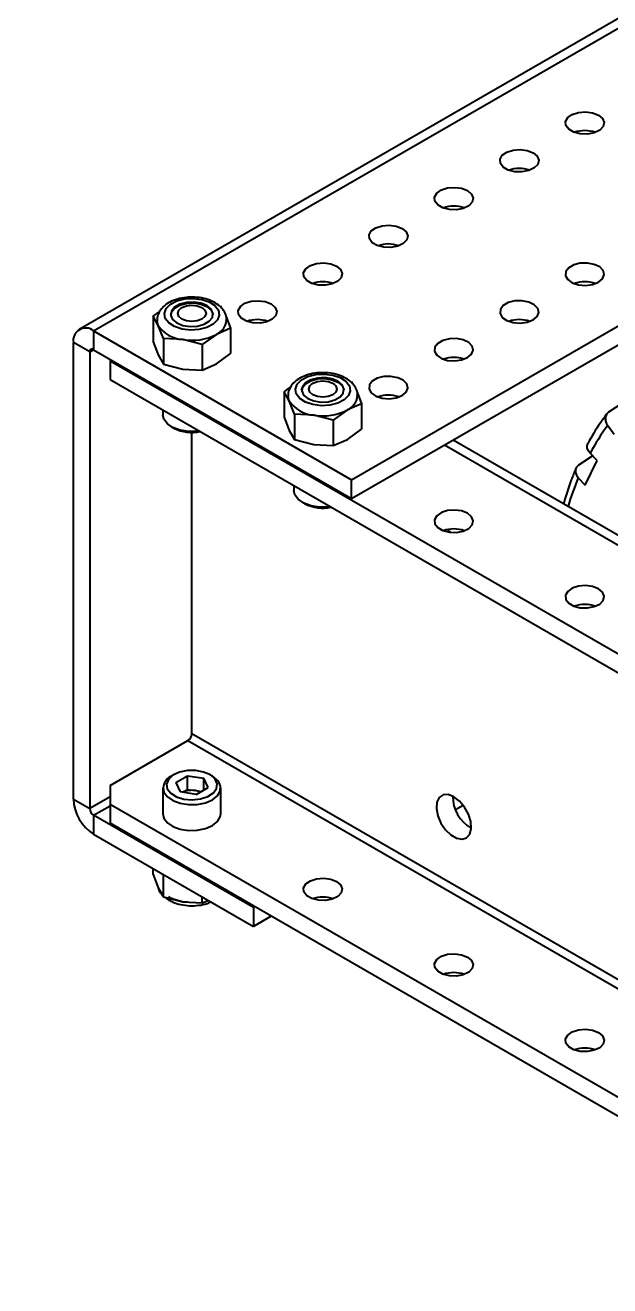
# Model space of a CAD drawing. Header units: inches. Extents: x 0 to 11, y 0 to 8.4.
# Drawn here: x 5.767 to 6.03, y 5.352 to 5.919 of the extents above; entities that cross this region are included whole.
import ezdxf

# ---------------------------------------------------------------- set-up
doc = ezdxf.new("R2010")
doc.units = ezdxf.units.IN
doc.header["$MEASUREMENT"] = 0
doc.header["$PDSIZE"] = -1
doc.layers.add('OBJ', color=50, linetype='Continuous')
doc.dimstyles.get("Standard").update_dxf_attribs({"dimtxt": 0.18, "dimasz": 0.18, "dimexe": 0.18, "dimexo": 0.0625, "dimgap": 0.09, "dimtad": 0, "dimtih": 1, "dimtoh": 1, "dimdec": 4, "dimzin": 0, "dimdsep": 46, "dimtxsty": 'Standard', "dimcen": 0.09, "dimadec": 0, "dimazin": 0, "dimtfac": 1, "dimtdec": 4, "dimtofl": 0, "dimtmove": 0, "dimatfit": 3, "dimfxl": 1, "dimtolj": 1, "dimtzin": 0, "dimarcsym": 0})

# ---------------------------------------------------------------- blocks, each defined once
blk = doc.blocks.new('*D8')
at = {"layer": 'Defpoints', "color": 0, "transparency": 16777216}
for p in [(5.711596441947764, 7.075144194756552), (5.711596441947764, 4.366810861423873), (9.602395316461589, 4.366810861423874)]:
    blk.add_point(p, dxfattribs=at)
at = {"layer": 'OBJ', "color": 0, "lineweight": -2, "transparency": 16777216}
for p, q in [((5.761596441947764, 7.075144194756552), (9.727395316461589, 7.075144194756553)), ((9.602395316461589, 6.945144194756553), (9.602395316461589, 5.843477528090212)), ((9.602395316461589, 4.496810861423874), (9.602395316461589, 5.598477528090213)), ((5.761596441947764, 4.366810861423873), (9.727395316461589, 4.366810861423874))]:
    blk.add_line(p, q, dxfattribs=at)
at = {"layer": 'OBJ', "color": 0, "transparency": 16777216}
for points in [[(9.580728649794922, 6.945144194756553), (9.624061983128255, 6.945144194756553), (9.602395316461589, 7.075144194756553)], [(9.580728649794922, 4.496810861423874), (9.624061983128255, 4.496810861423874), (9.602395316461589, 4.366810861423874)]]:
    blk.add_solid(points, dxfattribs=at)
at = {"layer": 'OBJ', "color": 0, "transparency": 16777216, "insert": (9.602395316461589, 5.720977528090209), "char_height": 0.125, "attachment_point": 5}
blk.add_mtext('\\A1;32.500000', dxfattribs=at)

msp = doc.modelspace()

# ---------------------------------------------------------------- linework, layer by layer
at = {"color": 7, "linetype": 'Continuous', "lineweight": 25}
for p, q in [((7.382217042815886, 6.700830380332008), (5.791226785146389, 5.782371254531325)), ((5.797684593627999, 5.781731775545765), (7.388674851297495, 6.70019090134645)), ((5.913767956872807, 5.714718276366994), (7.504758214542304, 6.633177402167677)), ((5.913767956872807, 5.706212642909851), (7.504758214542304, 6.624671768710534)), ((5.824451344457471, 5.788292946593407), (5.827506663729249, 5.790497578267797)), ((5.824451344457471, 5.788292946593407), (5.824451344457471, 5.776843633643446)), ((5.826786176416244, 5.784182997682787), (5.824451344457471, 5.788292946593407)), ((5.837376122769286, 5.792156817414668), (5.836514196349328, 5.791659076142365)), ((5.847243338554692, 5.791659076142365), (5.846381412134734, 5.792156817414668)), ((5.854636526529005, 5.792962104543141), (5.855207070645779, 5.791957789366458)), ((5.857277828353436, 5.788071068746218), (5.859306190446548, 5.782901467395077)), ((5.829121008375016, 5.778232309445343), (5.826786176416244, 5.784182997682787)), ((5.859306190446548, 5.782901467395077), (5.852927310908051, 5.780139388284041)), ((5.859306190446548, 5.782901467395077), (5.859306190446548, 5.771452154445116)), ((5.86712741375111, 5.785809183840958), (5.866746505821508, 5.786029077308153)), ((5.795916826675032, 5.772205300198687), (5.78855113103767, 5.776457425781097)), ((5.788551131037669, 5.570961321456518), (5.78855113103767, 5.776457425781097)), ((5.797684593627999, 5.781731775545765), (5.797684593627999, 5.773226142088622)), ((5.797684593627999, 5.781731775545765), (5.913767956872807, 5.714718276366994)), ((5.824451344457471, 5.776843633643446), (5.826786176416244, 5.770892945406001)), ((5.829121008375016, 5.778232309445343), (5.829121008375016, 5.766782996495381)), ((5.837834719872285, 5.777804809309173), (5.829121008375016, 5.778232309445343)), ((5.846548431369554, 5.775536569846179), (5.837834719872285, 5.777804809309173)), ((5.852927310908051, 5.780139388284041), (5.846548431369554, 5.775536569846179)), ((5.795916826675032, 5.772205300198687), (5.797684880963195, 5.773225976213544)), ((5.795916826675032, 5.772205300198687), (5.79591682667503, 5.566709195874108)), ((5.797684593627999, 5.773226142088622), (5.913767956872807, 5.706212642909851)), ((5.826786176416244, 5.770892945406001), (5.829121008375016, 5.766782996495381)), ((5.846548431369554, 5.775536569846179), (5.846548431369554, 5.764087256896217)), ((5.852927310908051, 5.766849336007254), (5.859306190446548, 5.771452154445116)), ((5.805050289265672, 5.768974016506032), (5.805050289265672, 5.76829356582965)), ((5.805050289265672, 5.76829356582965), (7.675936981155074, 4.688253667897538)), ((5.805050289265672, 5.76829356582965), (5.805050289265672, 5.759787932372507)), ((5.829121008375016, 5.766782996495381), (5.837834719872285, 5.764514757032386)), ((5.846548431369554, 5.764087256896217), (5.852927310908051, 5.766849336007254)), ((5.805050289265672, 5.759787932372507), (7.675936981155074, 4.679748034440395)), ((5.837834719872285, 5.764514757032386), (5.846548431369554, 5.764087256896217)), ((5.883376909556469, 5.754275941934211), (5.886432228828245, 5.756480573608602)), ((5.883376909556469, 5.754275941934211), (5.883376909556469, 5.74282662898425)), ((5.88571174151524, 5.750165993023592), (5.883376909556469, 5.754275941934211)), ((5.896301687868283, 5.758139812755473), (5.895439761448324, 5.75764207148317)), ((5.906168903653689, 5.75764207148317), (5.905306977233731, 5.758139812755473)), ((5.913562091628001, 5.758945099883945), (5.914132635744776, 5.757940784707261)), ((5.916203393452434, 5.754054064087022), (5.918231755545545, 5.748884462735882)), ((5.888046573474012, 5.744215304786148), (5.88571174151524, 5.750165993023592)), ((5.918231755545545, 5.748884462735882), (5.911852876007049, 5.746122383624845)), ((5.918231755545546, 5.748884462735882), (5.918231755545545, 5.737435149785921)), ((5.926052978849963, 5.751792179181694), (5.925672070920387, 5.752012072648875)), ((6.029538311021486, 5.745282588781999), (6.035561408031625, 5.749163395253676)), ((5.828857934118676, 5.746044071545171), (5.828857934118676, 5.743900100220639)), ((5.883376909556469, 5.74282662898425), (5.88571174151524, 5.736875940746805)), ((5.888046573474012, 5.744215304786148), (5.888046573474012, 5.732765991836186)), ((5.896760284971282, 5.743787804649978), (5.888046573474012, 5.744215304786148)), ((5.905473996468551, 5.741519565186984), (5.896760284971282, 5.743787804649978)), ((5.911852876007049, 5.746122383624845), (5.905473996468551, 5.741519565186984)), ((5.832670151854163, 5.738585807034926), (5.833789919510862, 5.737939168800823)), ((5.88571174151524, 5.736875940746805), (5.888046573474012, 5.732765991836186)), ((5.905473996468551, 5.741519565186984), (5.905473996468551, 5.730070252237023)), ((5.911852876007049, 5.732832331348058), (5.918231755545545, 5.737435149785921)), ((6.029009122921622, 5.739048427292362), (6.031865290311267, 5.735221332007569)), ((5.841878767452475, 5.600387523362511), (5.841878767452473, 5.736004515728174)), ((5.888046573474012, 5.732765991836186), (5.896760284971282, 5.730497752373191)), ((5.905473996468551, 5.730070252237023), (5.911852876007049, 5.732832331348058)), ((7.605472245421931, 4.782284073149992), (5.959387781614672, 5.732548407160833)), ((5.896760284971282, 5.730497752373191), (5.905473996468551, 5.730070252237023)), ((5.955605012314756, 5.730364660926336), (7.601689476122015, 4.780100326915495)), ((6.015954717562039, 5.721388049388541), (6.022193263514955, 5.725437675801849)), ((6.024188502340196, 5.723286781210017), (6.02104816868072, 5.726672103608151)), ((6.018886208509974, 5.712227247931343), (6.024188502340196, 5.723286781210017)), ((5.913767956872807, 5.706212642909851), (5.913767956872807, 5.714718276366994)), ((6.015745874850499, 5.715612570329477), (6.018886208509974, 5.712227247931343)), ((5.887783499217672, 5.712027066885824), (5.887783499217673, 5.709883095561443)), ((5.89159571695316, 5.70456880237573), (5.892715484609858, 5.703922164141627)), ((5.956880887664291, 5.692277807327904), (5.958253061588151, 5.691028631295761)), ((6.741967781976621, 5.08077719549454), (5.841878767452475, 5.600387523362511)), ((5.805050289265675, 5.577085543420746), (5.840111000499508, 5.597325661193017)), ((5.840111000499508, 5.597325661193017), (7.685070443745262, 4.53225324531107)), ((5.833789919511066, 5.581925804662716), (5.832670151854368, 5.581279166428613)), ((5.834615017548091, 5.578381313793318), (5.839932451531381, 5.5814510030917)), ((5.834615017548091, 5.578381313793318), (5.836561333468923, 5.574188040230005)), ((5.839932451531381, 5.5814510030917), (5.847196201435505, 5.580327418826768)), ((5.839932451531381, 5.575326947002556), (5.839932451531381, 5.5814510030917)), ((5.849142517356337, 5.576134145263454), (5.847196201435505, 5.580327418826768)), ((5.847196201435505, 5.575010560998521), (5.847196201435505, 5.580327418826768)), ((5.851087383050062, 5.581279166428613), (5.849967615393362, 5.581925804662716)), ((5.805050289265675, 5.577085543420746), (5.805050289265675, 5.568581292255926)), ((5.82885793411888, 5.575964873242901), (5.82885793411888, 5.564329166673529)), ((5.843825083373047, 5.573064455965074), (5.836561333468923, 5.574188040230005)), ((5.837664106286931, 5.574017459166166), (5.839932451531381, 5.575326947002556)), ((5.839932451531381, 5.575326947002556), (5.843564326483444, 5.57476515487009)), ((5.843564326483444, 5.57476515487009), (5.846093428617499, 5.574373943801463)), ((5.843825083373047, 5.573064455965074), (5.849142517356337, 5.576134145263454)), ((5.854899600785548, 5.564329166673529), (5.854899600785548, 5.575964873242901)), ((5.788551131037669, 5.570961321456518), (5.79591682667503, 5.566709195874108)), ((5.805050289265675, 5.571981831596482), (5.79591682667503, 5.566709195874108)), ((5.797684593627995, 5.563647333704616), (5.805050289265674, 5.56789945928721)), ((7.675936981155076, 4.488541394323814), (5.805050289265675, 5.568581292255926)), ((5.805050289265675, 5.568581292255926), (5.805050289265675, 5.560075658798783)), ((5.963971255538476, 5.568135455483488), (5.960504682327293, 5.566134245365626)), ((5.869573783048639, 5.522146588020299), (5.797684593627995, 5.563647333704616)), ((5.797684593627995, 5.563647333704616), (5.797684593627995, 5.555141700247471)), ((5.797684593627995, 5.555141700247471), (5.869573783048639, 5.513640954563156)), ((7.675936981155076, 4.480035760866671), (5.805050289265675, 5.560075658798783)), ((5.824451344457676, 5.536963506068461), (5.824451344457676, 5.539689583901047)), ((5.824451344457676, 5.536963506068461), (5.826786176416448, 5.531012817831018)), ((5.82912100837522, 5.526902868920399), (5.82912100837522, 5.53699384430188)), ((5.826786176416448, 5.531012817831018), (5.82912100837522, 5.526902868920399)), ((5.82912100837522, 5.526902868920399), (5.83783471987249, 5.524634629457403)), ((5.846548431369759, 5.524207129321233), (5.846548431369759, 5.526933207153818)), ((5.83783471987249, 5.524634629457403), (5.846548431369759, 5.524207129321233)), ((5.846548431369759, 5.524207129321233), (5.849246739518255, 5.525375507016271)), ((5.870163134478183, 5.522486813358675), (5.869573783048639, 5.522146588020299)), ((5.869573783048639, 5.522146588020299), (5.869573783048639, 5.513640954563156)), ((5.877530027345531, 5.518233996630103), (5.869573783048639, 5.513640954563156))]:
    msp.add_line(p, q, dxfattribs=at)
at = {"color": 7, "linetype": 'Continuous', "lineweight": 25, "flags": 128}
for points in [[(6.024842647084152, 5.878850323848028), (6.02665990909804, 5.877318851395505), (6.027396126278291, 5.875511823361609), (6.026951868415192, 5.873673288895409), (6.025387134994872, 5.872051552264233), (6.022913251936231, 5.870865637986478), (6.019864330854602, 5.870275710356729), (6.016652145436709, 5.870361442370288), (6.013710519122574, 5.871111255443664), (6.011436734846036, 5.872423883166443), (6.010137879773114, 5.874122047891141), (6.009989371478612, 5.87597640306183), (6.011011266830614, 5.877736507737374), (6.013065553199315, 5.879164650028264), (6.015874787827428, 5.880067951404505), (6.01905956801192, 5.88032441600987), (6.022189771541398, 5.879899406878286), (6.024842647084152, 5.878850323848028)], [(5.995379864534716, 5.861841821518386), (5.997197126548604, 5.860310349065863), (5.997933343728857, 5.858503321031967), (5.997489085865756, 5.856664786565767), (5.995924352445437, 5.855043049934591), (5.993450469386796, 5.853857135656836), (5.990401548305165, 5.853267208027088), (5.987189362887273, 5.853352940040645), (5.984247736573138, 5.854102753114022), (5.981973952296601, 5.855415380836801), (5.98067509722368, 5.857113545561498), (5.980526588929178, 5.858967900732188), (5.98154848428118, 5.860728005407733), (5.983602770649879, 5.862156147698622), (5.986412005277993, 5.863059449074862), (5.989596785462485, 5.863315913680228), (5.992726988991963, 5.862890904548643), (5.995379864534716, 5.861841821518386)], [(5.965917081985282, 5.844833319188743), (5.967734343999169, 5.84330184673622), (5.968470561179421, 5.841494818702325), (5.968026303316321, 5.839656284236124), (5.966461569896001, 5.83803454760495), (5.963987686837361, 5.836848633327193), (5.96093876575573, 5.836258705697445), (5.957726580337837, 5.836344437711004), (5.954784954023704, 5.837094250784379), (5.952511169747165, 5.838406878507159), (5.951212314674245, 5.840105043231856), (5.951063806379742, 5.841959398402545), (5.952085701731744, 5.84371950307809), (5.954139988100445, 5.845147645368979), (5.956949222728557, 5.84605094674522), (5.960134002913049, 5.846307411350585), (5.963264206442528, 5.845882402219001), (5.965917081985282, 5.844833319188743)], [(5.936454299435846, 5.827824816859101), (5.938271561449735, 5.826293344406578), (5.939007778629986, 5.824486316372683), (5.938563520766887, 5.822647781906482), (5.936998787346566, 5.821026045275307), (5.934524904287925, 5.819840130997551), (5.931475983206295, 5.819250203367803), (5.928263797788402, 5.819335935381361), (5.925322171474269, 5.820085748454739), (5.92304838719773, 5.821398376177516), (5.921749532124809, 5.823096540902213), (5.921601023830307, 5.824950896072903), (5.922622919182309, 5.826711000748448), (5.924677205551009, 5.828139143039337), (5.927486440179122, 5.829042444415578), (5.930671220363614, 5.829298909020943), (5.933801423893093, 5.828873899889358), (5.936454299435846, 5.827824816859101)], [(5.906991516886412, 5.810816314529458), (5.908808778900299, 5.809284842076935), (5.909544996080551, 5.807477814043041), (5.909100738217451, 5.805639279576839), (5.907536004797131, 5.804017542945665), (5.905062121738491, 5.802831628667908), (5.90201320065686, 5.80224170103816), (5.898801015238968, 5.802327433051719), (5.895859388924833, 5.803077246125096), (5.893585604648296, 5.804389873847874), (5.892286749575375, 5.806088038572571), (5.892138241280872, 5.807942393743261), (5.893160136632873, 5.809702498418805), (5.895214423001574, 5.811130640709695), (5.898023657629686, 5.812033942085936), (5.901208437814178, 5.812290406691301), (5.904338641343658, 5.811865397559716), (5.906991516886412, 5.810816314529458)], [(6.024842647084171, 5.803672743551019), (6.026659909098059, 5.805204216003543), (6.027396126278308, 5.807011244037438), (6.026951868415209, 5.808849778503639), (6.025387134994888, 5.810471515134814), (6.022913251936247, 5.81165742941257), (6.019864330854616, 5.812247357042318), (6.016652145436724, 5.812161625028759), (6.013710519122589, 5.811411811955381), (6.011436734846052, 5.810099184232603), (6.010137879773131, 5.808401019507905), (6.00998937147863, 5.806546664337215), (6.011011266830633, 5.804786559661671), (6.013065553199334, 5.803358417370782), (6.015874787827448, 5.802455115994541), (6.01905956801194, 5.802198651389177), (6.022189771541418, 5.802623660520763), (6.024842647084171, 5.803672743551019)], [(5.845080305119295, 5.782277979628798), (5.841231382576611, 5.782044444777432), (5.837445830576125, 5.782508955823461), (5.834094205323139, 5.783626043189265), (5.83150458724956, 5.78528635858027), (5.829930466215362, 5.787327378757909), (5.829525928154915, 5.789549314446569), (5.830330572072161, 5.79173466709991), (5.832265633814194, 5.793669519173975), (5.835141696055338, 5.795164473866847), (5.838677229784724, 5.796073194597225), (5.842526152327409, 5.796306729448592), (5.846311704327895, 5.795842218402561), (5.84966332958088, 5.794725131036759), (5.852252947654459, 5.793064815645753), (5.853827068688657, 5.791023795468114), (5.854231606749105, 5.788801859779453), (5.853426962831858, 5.786616507126113), (5.851491901089825, 5.784681655052048), (5.848615838848682, 5.783186700359177), (5.845080305119295, 5.782277979628798)], [(5.832345071478541, 5.78897145178291), (5.832663592102712, 5.790192754828938), (5.834063850902092, 5.791926271713092), (5.836406703973276, 5.793278772002309), (5.839409568659052, 5.794087124200932), (5.842710255160752, 5.794253829103797), (5.845910651973326, 5.793758779639319), (5.848624744008351, 5.792661686079063), (5.850525171710671, 5.791094874097775), (5.851382715452059, 5.789247324344077), (5.851412463425312, 5.788971451785501)], [(5.839409568659053, 5.794495394606875), (5.836406703973276, 5.793687042408251), (5.834063850902092, 5.792334542119035), (5.832663592102712, 5.79060102523488), (5.83237481945196, 5.788695579476002), (5.83323236319335, 5.786848029722306), (5.835132790895669, 5.785281217741018), (5.837846882930694, 5.784184124180761), (5.841047279743267, 5.783689074716283), (5.844347966244967, 5.783855779619148), (5.847350830930742, 5.784664131817771), (5.849693684001927, 5.786016632106989), (5.851093942801308, 5.787750148991142), (5.851382715452059, 5.789655594750021), (5.850525171710671, 5.791503144503716), (5.848624744008351, 5.793069956485006), (5.845910651973326, 5.794167050045261), (5.842710255160752, 5.79466209950974), (5.839409568659053, 5.794495394606875)], [(5.877528734336977, 5.793807812199816), (5.879345996350865, 5.792276339747294), (5.880082213531116, 5.790469311713398), (5.879637955668017, 5.788630777247197), (5.878073222247695, 5.787009040616023), (5.875599339189056, 5.785823126338266), (5.872550418107425, 5.785233198708518), (5.869338232689532, 5.785318930722076), (5.866396606375398, 5.786068743795454), (5.86412282209886, 5.787381371518232), (5.862823967025939, 5.789079536242928), (5.862675458731436, 5.790933891413618), (5.863697354083438, 5.792693996089163), (5.86575164045214, 5.794122138380052), (5.868560875080252, 5.795025439756293), (5.871745655264744, 5.795281904361659), (5.874875858794223, 5.794856895230073), (5.877528734336977, 5.793807812199816)], [(5.995379864534735, 5.786664241221377), (5.997197126548624, 5.788195713673901), (5.997933343728874, 5.790002741707796), (5.997489085865773, 5.791841276173997), (5.995924352445452, 5.793463012805171), (5.993450469386811, 5.794648927082927), (5.99040154830518, 5.795238854712675), (5.987189362887288, 5.795153122699117), (5.984247736573153, 5.794403309625738), (5.981973952296617, 5.79309068190296), (5.980675097223696, 5.791392517178263), (5.980526588929195, 5.789538162007573), (5.981548484281198, 5.787778057332028), (5.9836027706499, 5.786349915041139), (5.986412005278012, 5.7854466136649), (5.989596785462505, 5.785190149059535), (5.992726988991983, 5.785615158191121), (5.995379864534735, 5.786664241221377)], [(5.846380680625565, 5.786959441462614), (5.844315185304735, 5.786162715231946), (5.841878767452011, 5.785882942184972), (5.839442349599286, 5.786162715231946), (5.837376854278456, 5.786959441462614), (5.835996734428354, 5.788151826530699), (5.835512100785344, 5.789558340618583), (5.835996734428354, 5.790964854706466), (5.837376854278455, 5.792157239774552), (5.839442349599285, 5.792953966005221), (5.84187876745201, 5.793233739052194), (5.844315185304733, 5.792953966005221), (5.846380680625564, 5.792157239774553), (5.847760800475664, 5.790964854706467), (5.848245434118676, 5.789558340618583), (5.847760800475664, 5.7881518265307), (5.846380680625565, 5.786959441462614)], [(5.826786176416244, 5.784182997682787), (5.826387441493044, 5.785340214675247), (5.826256126405896, 5.786360843581484)], [(5.9659170819853, 5.769655738891735), (5.967734343999188, 5.771187211344259), (5.968470561179438, 5.772994239378153), (5.968026303316337, 5.774832773844355), (5.966461569896016, 5.77645451047553), (5.963987686837376, 5.777640424753285), (5.960938765755745, 5.778230352383033), (5.957726580337853, 5.778144620369474), (5.954784954023718, 5.777394807296096), (5.952511169747181, 5.776082179573318), (5.951212314674262, 5.774384014848621), (5.95106380637976, 5.772529659677931), (5.952085701731764, 5.770769555002388), (5.954139988100464, 5.769341412711498), (5.956949222728577, 5.768438111335257), (5.960134002913069, 5.768181646729892), (5.963264206442548, 5.768606655861478), (5.9659170819853, 5.769655738891735)], [(5.904005870218293, 5.748260974969603), (5.900156947675608, 5.748027440118237), (5.896371395675122, 5.748491951164266), (5.893019770422137, 5.749609038530069), (5.890430152348558, 5.751269353921074), (5.888856031314359, 5.753310374098714), (5.888451493253912, 5.755532309787374), (5.889256137171158, 5.757717662440716), (5.891191198913192, 5.75965251451478), (5.894067261154334, 5.761147469207652), (5.897602794883721, 5.76205618993803), (5.901451717426406, 5.762289724789396), (5.905237269426891, 5.761825213743366), (5.908588894679877, 5.760708126377564), (5.911178512753455, 5.759047810986558), (5.912752633787655, 5.757006790808919), (5.913157171848102, 5.754784855120258), (5.912352527930856, 5.752599502466917), (5.910417466188822, 5.750664650392853), (5.907541403947678, 5.749169695699981), (5.904005870218293, 5.748260974969603)], [(5.89127063658801, 5.754954447286713), (5.891589157201709, 5.756175750169743), (5.89298941600109, 5.757909267053896), (5.895332269072274, 5.759261767343114), (5.898335133758049, 5.760070119541736), (5.90163582025975, 5.760236824444602), (5.904836217072323, 5.759741774980123), (5.907550309107348, 5.758644681419868), (5.909450736809667, 5.757077869438579), (5.910308280551055, 5.755230319684881), (5.910338028514051, 5.75495444728597)], [(5.898335133758049, 5.760478389947679), (5.895332269072274, 5.759670037749057), (5.892989416001089, 5.758317537459839), (5.891589157201709, 5.756584020575684), (5.891300384550957, 5.754678574816807), (5.892157928292346, 5.752831025063111), (5.894058355994666, 5.751264213081822), (5.89677244802969, 5.750167119521566), (5.899972844842265, 5.749672070057088), (5.903273531343963, 5.749838774959954), (5.906276396029739, 5.750647127158576), (5.908619249100925, 5.751999627447794), (5.910019507900305, 5.753733144331947), (5.910308280551056, 5.755638590090825), (5.909450736809667, 5.757486139844522), (5.907550309107347, 5.759052951825811), (5.904836217072323, 5.760150045386065), (5.90163582025975, 5.760645094850545), (5.898335133758049, 5.760478389947679)], [(5.936454299435866, 5.752647236562092), (5.938271561449754, 5.754178709014616), (5.939007778630003, 5.755985737048511), (5.938563520766904, 5.757824271514712), (5.936998787346582, 5.759446008145886), (5.93452490428794, 5.760631922423642), (5.93147598320631, 5.76122185005339), (5.928263797788418, 5.761136118039832), (5.925322171474284, 5.760386304966454), (5.923048387197747, 5.759073677243675), (5.921749532124826, 5.757375512518979), (5.921601023830324, 5.755521157348288), (5.922622919182328, 5.753761052672745), (5.924677205551029, 5.752332910381855), (5.927486440179141, 5.751429609005615), (5.930671220363633, 5.75117314440025), (5.933801423893113, 5.751598153531836), (5.936454299435866, 5.752647236562092)], [(5.905306245724562, 5.752942436803419), (5.903240750403732, 5.75214571057275), (5.900804332551007, 5.751865937525777), (5.898367914698283, 5.75214571057275), (5.896302419377453, 5.752942436803418), (5.894922299527352, 5.754134821871504), (5.89443766588434, 5.755541335959387), (5.894922299527352, 5.756947850047271), (5.896302419377452, 5.758140235115357), (5.898367914698282, 5.758936961346025), (5.900804332551006, 5.759216734392999), (5.90324075040373, 5.758936961346025), (5.90530624572456, 5.758140235115357), (5.906686365574661, 5.756947850047272), (5.907170999217673, 5.755541335959387), (5.906686365574662, 5.754134821871505), (5.905306245724562, 5.752942436803419)], [(5.88571174151524, 5.750165993023592), (5.885313006592041, 5.751323210016052), (5.885181691504893, 5.752343838922289)], [(5.845169853398656, 5.736627400984307), (5.844299491503611, 5.736514376896356), (5.840420896669416, 5.7364305969899), (5.836671840052014, 5.737010515224868), (5.833385441784327, 5.738202603321156), (5.830853712774559, 5.739900939020016), (5.829301608255538, 5.741954617741583), (5.828857934118676, 5.743900100220639)], [(5.904095418497445, 5.702610396325081), (5.903225056602609, 5.702497372237162), (5.899346461768413, 5.702413592330704), (5.895597405151011, 5.702993510565672), (5.892311006883324, 5.704185598661961), (5.889779277873556, 5.705883934360821), (5.888227173354535, 5.707937613082387), (5.887783499217673, 5.709883095561443)], [(5.965917081985612, 5.699579216417906), (5.963264206442859, 5.700628299448163), (5.96013400291338, 5.701053308579747), (5.956949222728888, 5.700796843974383), (5.954139988100776, 5.699893542598143), (5.952085701732074, 5.698465400307253), (5.951063806380072, 5.696705295631709), (5.951212314674573, 5.694850940461019), (5.952511169747496, 5.693152775736322), (5.954784954024031, 5.691840148013543), (5.957726580338166, 5.691090334940167), (5.960938765756059, 5.691004602926608), (5.963987686837689, 5.691594530556356), (5.96646156989633, 5.692780444834111), (5.968026303316651, 5.694402181465287), (5.96847056117975, 5.696240715931487), (5.9677343439995, 5.698047743965382), (5.965917081985612, 5.699579216417906)], [(6.024842647084491, 5.665562211758626), (6.022189771541738, 5.666611294788884), (6.019059568012259, 5.66703630392047), (6.015874787827767, 5.666779839315105), (6.013065553199654, 5.665876537938863), (6.011011266830954, 5.664448395647973), (6.009989371478951, 5.66268829097243), (6.010137879773453, 5.660833935801739), (6.011436734846374, 5.659135771077043), (6.013710519122911, 5.657823143354265), (6.016652145437045, 5.657073330280888), (6.019864330854937, 5.656987598267329), (6.022913251936568, 5.657577525897077), (6.025387134995209, 5.658763440174833), (6.026951868415529, 5.660385176806007), (6.027396126278629, 5.662223711272208), (6.026659909098378, 5.664030739306103), (6.024842647084491, 5.665562211758626)], [(5.830830990814033, 5.575548817718783), (5.832390779100452, 5.573570560631103), (5.83497873814609, 5.571991865505761), (5.838314422432035, 5.570983808455572), (5.842036358807427, 5.570655628103537), (5.8457412177142, 5.571042887883043), (5.849027520202995, 5.572103622188026), (5.851539144406916, 5.573722883997552), (5.853003916871602, 5.575725201169124), (5.853263106772218, 5.577893591568051), (5.852288626861287, 5.579993076448562), (5.85018607715777, 5.581796144046993), (5.847183301546467, 5.583107404011574), (5.843605697357724, 5.583784760978852), (5.83984095351764, 5.583754812811144), (5.836297038437309, 5.583020804857115), (5.833357990305192, 5.58166227826789), (5.831342300590434, 5.579826450479125), (5.83046840055028, 5.577712261917535), (5.830830990814033, 5.575548817718783)], [(5.829301608255742, 5.574019390763845), (5.830853712774763, 5.571965712042279), (5.833385441784531, 5.570267376343418), (5.83667184005222, 5.56907528824713), (5.84042089666962, 5.568495370012162), (5.844299491503818, 5.568579149918619), (5.847962994382855, 5.569319183754152), (5.851085886998916, 5.570649716264889), (5.853390686638472, 5.572452523798304), (5.854672601739106, 5.574567418993563), (5.854817728518533, 5.576806484131502), (5.85381317182552, 5.578970768448642), (5.85174819093067, 5.580867965785595), (5.851087383050062, 5.581279166428613)], [(5.959729897650232, 5.572023788488068), (5.957185195388776, 5.573002460197097), (5.954916251102473, 5.572894370365943), (5.953168940111041, 5.571711232205001), (5.952132610672727, 5.569581257092287), (5.951919565162479, 5.566735260881234), (5.952552890367073, 5.56348165142149), (5.95396395567354, 5.56017300778297), (5.95599985026099, 5.557167872842805), (5.958439953360712, 5.554791899601233), (5.961019841939751, 5.553302561626004), (5.963459945039474, 5.552861251796192), (5.965495839626923, 5.553515792879486), (5.96690690493339, 5.555195255193257), (5.967540230137986, 5.55771764293627), (5.967327184627736, 5.560809616257686), (5.966290855189422, 5.564136111871223), (5.964543544197991, 5.567336652361256), (5.962274599911686, 5.570064409504188), (5.959729897650232, 5.572023788488068)], [(5.82885793411888, 5.564329166673529), (5.829301608255742, 5.562383684194473), (5.830853712774763, 5.560330005472908), (5.833385441784531, 5.558631669774046), (5.83667184005222, 5.557439581677758), (5.84042089666962, 5.55685966344279), (5.844299491503818, 5.556943443349248), (5.847962994382855, 5.557683477184781), (5.851085886998916, 5.559014009695517), (5.853390686638472, 5.560816817228932), (5.854672601739106, 5.562931712424191), (5.854899600785548, 5.564329166673529)], [(5.906991516886736, 5.533883947503462), (5.908808778900623, 5.532352475050938), (5.909544996080873, 5.530545447017042), (5.909100738217773, 5.528706912550842), (5.907536004797452, 5.527085175919668), (5.905062121738812, 5.525899261641912), (5.902013200657181, 5.525309334012164), (5.898801015239288, 5.525395066025722), (5.895859388925155, 5.5261448790991), (5.893585604648616, 5.527457506821877), (5.892286749575697, 5.529155671546574), (5.892138241281195, 5.531010026717264), (5.893160136633196, 5.532770131392809), (5.895214423001899, 5.534198273683698), (5.898023657630011, 5.535101575059939), (5.901208437814503, 5.535358039665303), (5.904338641343982, 5.534933030533718), (5.906991516886736, 5.533883947503462)], [(5.965917081985614, 5.499866942844182), (5.967734343999501, 5.498335470391659), (5.968470561179752, 5.496528442357763), (5.968026303316652, 5.494689907891562), (5.966461569896332, 5.493068171260388), (5.96398768683769, 5.491882256982632), (5.960938765756061, 5.491292329352884), (5.957726580338168, 5.491378061366443), (5.954784954024034, 5.49212787443982), (5.952511169747496, 5.493440502162598), (5.951212314674575, 5.495138666887295), (5.951063806380073, 5.496993022057985), (5.952085701732076, 5.498753126733528), (5.954139988100777, 5.500181269024418), (5.956949222728889, 5.50108457040066), (5.960134002913382, 5.501341035006025), (5.963264206442861, 5.500916025874441), (5.965917081985614, 5.499866942844182)], [(6.024842647084492, 5.465849938184904), (6.02665990909838, 5.464318465732379), (6.027396126278632, 5.462511437698484), (6.026951868415531, 5.460672903232284), (6.025387134995211, 5.459051166601109), (6.02291325193657, 5.457865252323353), (6.019864330854939, 5.457275324693605), (6.016652145437047, 5.457361056707164), (6.013710519122912, 5.45811086978054), (6.011436734846375, 5.459423497503319), (6.010137879773454, 5.461121662228017), (6.009989371478952, 5.462976017398706), (6.011011266830955, 5.464736122074251), (6.013065553199655, 5.46616426436514), (6.015874787827769, 5.46706756574138), (6.019059568012261, 5.467324030346745), (6.022189771541739, 5.466899021215161), (6.024842647084492, 5.465849938184904)]]:
    msp.add_lwpolyline(points, dxfattribs=at)
at = {"color": 7, "linetype": 'Continuous', "lineweight": 25}
for centre, radius, start, end in [((6.018655462748771, 5.857698419195954), 0.0141388959843084, 70.492625685732, 109.5073743143477), ((5.989192680199335, 5.84068991686635), 0.01413889598426973, 70.4926256852225, 109.5073743148538), ((5.9597298976499, 5.823681414536698), 0.01413889598427957, 70.49262568509918, 109.5073743149771), ((5.930267115100466, 5.80667291220707), 0.014138895984266, 70.49262568500707, 109.5073743150806), ((5.900804332550956, 5.789664409757191), 0.01413889610241082, 70.49262724303698, 109.5073727416781), ((6.018655462748789, 5.789664409876851), 0.01413889598484217, 70.49262569276097, 109.507374307255), ((5.794119174950265, 5.777360652074396), 0.005640827133452077, 50.79671476428338, 189.2140369904451), ((5.838688982119045, 5.792043045615667), 0.01426384019490585, 213.4388788606869, 266.5664976720262), ((5.849626686045577, 5.787350040192794), 0.007930171841264513, 294.5956029735929, 353.3176032722533), ((5.871341550001516, 5.772655907423569), 0.0141388961063208, 70.4926272947458, 109.507372689695), ((5.989192680199353, 5.772655907547226), 0.0141388959848244, 70.49262569271636, 109.5073743072837), ((5.841905289481846, 5.801441978912657), 0.02398510629140824, 260.2289030207272, 297.3571748450381), ((5.796994512593598, 5.772380118190938), 0.001091772993571446, 50.7967147642652, 189.2140369904322), ((5.959729897649918, 5.75564740521759), 0.01413889598481821, 70.49262569265782, 109.5073743073422), ((5.897614547218043, 5.758026040956476), 0.01426384019490932, 213.4388788606949, 266.5664976720199), ((5.908552251144573, 5.7533330355336), 0.00793017184126643, 294.5956029736078, 353.3176032722484), ((5.930267115100482, 5.738638902887883), 0.01413889598488256, 70.4926256931397, 109.5073743068569), ((5.90083085458084, 5.767424974253479), 0.02398510629142492, 260.2289030207403, 297.357174845029), ((5.841902195060925, 5.753694780902722), 0.01772140872802413, 242.7568923338537, 282.1092878073937), ((6.110442343702856, 5.677918704620763), 0.1018244196679353, 143.1054307494167, 151.3930279235216), ((6.138923446209026, 5.664413777398003), 0.1333942670560665, 157.4297726624405, 163.3315118496415), ((5.900827760159917, 5.719677776243526), 0.01772140872802197, 242.7568923338665, 282.1092878067726), ((5.95972989765023, 5.678468436748841), 0.01410013832370411, 70.43682261711635, 109.5631773828837), ((6.018655462749108, 5.644451432089557), 0.01410013832370906, 70.43682261725372, 109.5631773827463), ((5.838040727199048, 5.600562175493167), 0.003842012018938849, 302.6054783400841, 357.3945215142907), ((5.834885470407072, 5.575839864542114), 0.005873128749008326, 112.1600819120163, 198.0572179571467), ((5.841869295369015, 5.564694522104762), 0.01021228548234822, 80.44585354402552, 114.1472535518262), ((5.842223366818317, 5.565712813228595), 0.009151123538552335, 67.45973674239197, 81.57382365229917), ((5.975503494279189, 5.572079697998959), 0.01623268323724813, 179.3187949888558, 240.6758284784439), ((5.808381005680335, 5.571863690798217), 0.01985039543114215, 182.6054784856553, 237.3945216599711), ((5.799754866928445, 5.566883848004756), 0.003842012018926105, 182.6054784856135, 237.39452165998), ((5.841291835139482, 5.545659195053829), 0.02106603010790292, 241.8997284944941, 266.3335384226548), ((5.900804332551428, 5.512732042971606), 0.01413889586618061, 70.49262412798684, 109.5073758874438), ((5.959729897650305, 5.478715038304467), 0.01413889587390418, 70.49262423013583, 109.5073757847905), ((6.01865546274897, 5.444698033322709), 0.0141388961907735, 70.49262840743488, 109.5073715638998)]:
    msp.add_arc(centre, radius, start, end, dxfattribs=at)
for points, knots in [([(5.857361588740155, 5.786390074818428), (5.857402270369028, 5.786810080621298), (5.857531473764513, 5.788144004000423), (5.856622182946388, 5.790307471296916), (5.854896746935339, 5.792583144368396), (5.852352662618494, 5.79447206904353), (5.849103103684516, 5.795912868899665), (5.84530188415247, 5.796786880554518), (5.841249478178973, 5.797016082791631), (5.837226916456421, 5.796582347985835), (5.833471615704244, 5.795490260380369), (5.830348874861699, 5.793814390142827), (5.828006609269342, 5.791675212258969), (5.826661762725135, 5.789235665137157), (5.826095218857097, 5.787330734474796), (5.826284254443374, 5.786382956777772), (5.82630143258759, 5.786296829809382)], [0, 0, 0, 0, 0.03383561990218052, 0.1074607163192834, 0.1808535903753985, 0.2589517202069022, 0.3421606609093938, 0.4270704482415684, 0.5117812938719173, 0.596657093150404, 0.682354981936639, 0.769753243136723, 0.8486207919603632, 0.9221620007501823, 0.9929266631596247, 0.9999999999999999, 0.9999999999999999, 0.9999999999999999, 0.9999999999999999]), ([(5.916287153839153, 5.752373070159233), (5.916327835468025, 5.752793075962103), (5.91645703886351, 5.754126999341227), (5.915547748045386, 5.75629046663772), (5.913822312034335, 5.758566139709202), (5.911278227717491, 5.760455064384336), (5.908028668783511, 5.761895864240469), (5.904227449251468, 5.762769875895322), (5.90017504327797, 5.762999078132436), (5.896152481555418, 5.762565343326639), (5.892397180803241, 5.761473255721174), (5.889274439960696, 5.759797385483632), (5.886932174368338, 5.757658207599775), (5.885587327824132, 5.755218660477961), (5.885020783956092, 5.753313729815603), (5.885209819542371, 5.752365952118577), (5.885226997686587, 5.752279825150187)], [0, 0, 0, 0, 0.03383561990218568, 0.1074607163192817, 0.1808535903754039, 0.2589517202069074, 0.3421606609093988, 0.4270704482415734, 0.5117812938719164, 0.5966570931504033, 0.6823549819366413, 0.7697532431367243, 0.8486207919603646, 0.9221620007501833, 0.9929266631596253, 1, 1, 1, 1]), ([(6.028714579951965, 5.74455003444006), (6.027650013277675, 5.743105851734402), (6.024518275968628, 5.738857361743479), (6.021803463336314, 5.734137795278482), (6.020011492810505, 5.731022543824587)], [0, 0, 0, 0, 0.3399284707610347, 1, 1, 1, 1]), ([(6.029538311021486, 5.745282588781999), (6.029120070628799, 5.744925394485811), (6.028283816142385, 5.744211199161944), (6.027813330851552, 5.742556838144524), (6.027986934380251, 5.740729138242574), (6.028667985826218, 5.739609334432841), (6.029009122921622, 5.739048427292364)], [0, 0, 0, 0, 0.2499123639395062, 0.4996895068213709, 0.7493956301627556, 1, 1, 1, 1]), ([(6.02104816868072, 5.726672103608151), (6.020670764798136, 5.727166391136265), (6.019916162116687, 5.728154697593443), (6.019575404602368, 5.729795565223415), (6.019926091541803, 5.730700022760052), (6.020096752476602, 5.731140174791197)], [0, 0, 0, 0, 0.3393372493380923, 0.6784901006115672, 1, 1, 1, 1]), ([(6.014748454629785, 5.720046087000302), (6.014018470371883, 5.718253347914674), (6.011871069753703, 5.712979632791317), (6.010162969000305, 5.707308376580789), (6.009035517544637, 5.703564998997642)], [0, 0, 0, 0, 0.3399385525561511, 1, 1, 1, 1]), ([(6.015954717562039, 5.721388049388541), (6.015544160219946, 5.721037600836105), (6.014723267677623, 5.720336893349804), (6.014328712831189, 5.718787631961834), (6.014605277355844, 5.717110961513209), (6.01536522089029, 5.716112631517321), (6.015745874850499, 5.715612570329477)], [0, 0, 0, 0, 0.2499123639394858, 0.4996895068213519, 0.749395630162688, 1, 1, 1, 1]), ([(5.826578910935593, 5.531541066664652), (5.826741876990215, 5.530897631408093), (5.827087299117566, 5.529533808889054), (5.828056543740137, 5.528448625107016), (5.828568510268467, 5.527875418136816)], [0, 0, 0, 0, 0.4717881158108131, 0.9999999999999999, 0.9999999999999999, 0.9999999999999999, 0.9999999999999999]), ([(5.829874833781082, 5.526706642945472), (5.830394008149018, 5.526276409855387), (5.831387719133947, 5.525452934402631), (5.833745464564206, 5.524341455439568), (5.83683836800306, 5.523358929177184), (5.840842973335136, 5.52285856921165), (5.844884649088551, 5.523044504774622), (5.848196445841449, 5.523651284816424), (5.849869828646842, 5.524426329965141), (5.850436387591778, 5.524688737801721)], [0, 0, 0, 0, 0.1057723773049211, 0.2024506210652056, 0.3793961683304503, 0.5557251023923044, 0.731888430025421, 0.9092251888092387, 1, 1, 1, 1])]:
    msp.add_open_spline(points, degree=3, knots=knots, dxfattribs=at)

# ---------------------------------------------------------------- dimensions: what is measured, and where the dimension line sits
at = {"layer": 'OBJ'}
dim = msp.add_linear_dim(base=(9.602395316461589, 4.366810861423874), p1=(5.711596441947762, 7.075144194756549), p2=(5.711596441947762, 4.366810861423871), angle=90, dimstyle='Standard', override={"dimtxt": 0.125, "dimasz": 0.13, "dimexe": 0.125, "dimexo": 0.05, "dimgap": 0.06, "dimdec": 6, "dimlfac": 12, "dimzin": 1, "dimadec": 2, "dimtdec": 2, "dimtzin": 1}, dxfattribs=at)
dim.commit()
dim.dimension.update_dxf_attribs({"geometry": '*D8', "text_midpoint": (9.602395316461589, 5.720977528090209)})

doc.saveas('drawing.dxf')
